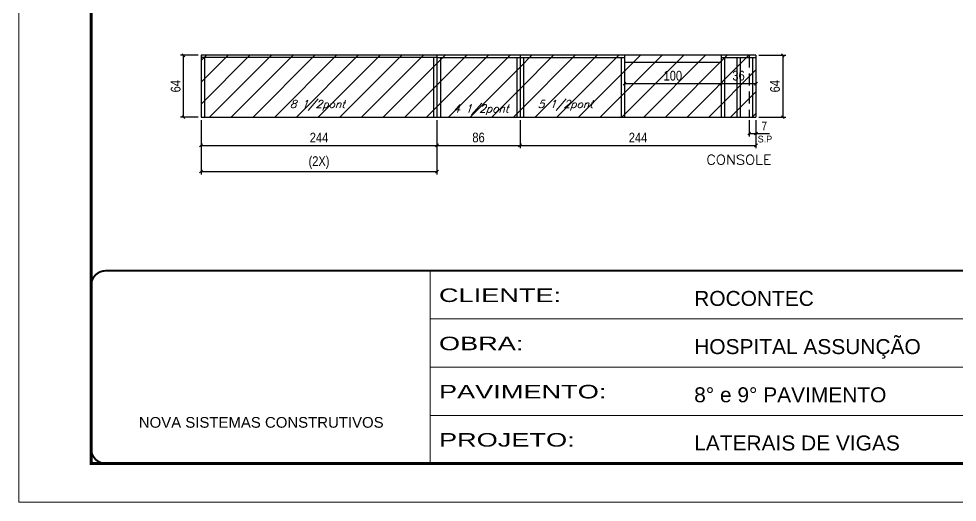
# Model space of a CAD drawing. Extents: x -20960 to -5926, y -2106 to 21915.
# Drawn here: x -7452 to -6481, y 11677 to 12177 of the extents above; entities that cross this region are included whole.
import ezdxf

# ---------------------------------------------------------------- set-up
doc = ezdxf.new("R2010")
doc.units = 0
for name, pattern in [('CONTINUO', [0]), ('DASHED', [0.75, 0.5, -0.25]), ('HIDDEN', [0.375, 0.25, -0.125])]:
    doc.linetypes.add(name, pattern=pattern)
for name, color, linetype in [('5', 5, 'Continuous'), ('COTA', 241, 'Continuous'), ('Painéis', 200, 'Continuous'), ('SARR_2.2x7', 40, 'Continuous'), ('SARR_3.5x7', 81, 'Continuous'), ('texto', 7, 'Continuous')]:
    doc.layers.add(name, color=color, linetype=linetype)
for name, color, linetype, lineweight in [('Folhas', 255, 'Continuous', 9), ('Hachura', 251, 'Continuous', 9), ('SARRAFO DE PRESSAO', 251, 'DASHED', 9)]:
    doc.layers.add(name, color=color, linetype=linetype, lineweight=lineweight)
doc.styles.add('ARIAL', font='arial.ttf')
doc.styles.add('COTA TECNICA', font='techl___.ttf', dxfattribs={"height": 10})
doc.styles.add('COTA TECNICA-50', font='techl___.ttf', dxfattribs={"height": 9})
doc.styles.add('REGUA-120', font='ROMANS.shx', dxfattribs={"height": 15})
doc.styles.add('Romans', font='romans.shx')
doc.styles.add('ROMAS860', font='ROMAS860.SHX')
doc.styles.add('Tecnologia', font='')
doc.styles.get('Tecnologia').set_extended_font_data('Forgotten Futurist')
doc.dimstyles.new('COTA PAINEL-50', dxfattribs={"dimtxt": 9, "dimasz": 3, "dimexe": 3, "dimexo": 3, "dimgap": 3, "dimtad": 1, "dimdec": 1, "dimzin": 12, "dimdsep": 46, "dimtxsty": 'COTA TECNICA-50', "dimblk1": 'OBLIQUE', "dimblk2": 'OBLIQUE', "dimsah": 1, "dimcen": 0.9, "dimclrd": 4, "dimclre": 4, "dimclrt": 240, "dimadec": 1, "dimazin": 3, "dimtfac": 1, "dimtdec": 1, "dimtmove": 0, "dimatfit": 3, "dimfxl": 1, "dimtolj": 1, "dimtzin": 12, "dimarcsym": 0})
doc.dimstyles.new('PAINEL', dxfattribs={"dimtxt": 10, "dimasz": 3, "dimexe": 3, "dimexo": 3, "dimgap": 3, "dimtad": 1, "dimdec": 1, "dimzin": 12, "dimdsep": 46, "dimtxsty": 'COTA TECNICA', "dimblk1": 'OBLIQUE', "dimblk2": 'OBLIQUE', "dimsah": 1, "dimcen": 0.9, "dimclrd": 4, "dimclre": 4, "dimclrt": 240, "dimadec": 1, "dimazin": 3, "dimtfac": 1, "dimtdec": 1, "dimtmove": 0, "dimatfit": 3, "dimfxl": 1, "dimtolj": 1, "dimtzin": 12, "dimarcsym": 0})
pattern_1 = [(45, (-147772.79, -19468.027), (-11.2253202, 11.2253202), [])]

# ---------------------------------------------------------------- blocks, each defined once
blk = doc.blocks.new('9999999999')
at = {"color": 30, "linetype": 'CONTINUO'}
for p, q in [((98564.56, 34230.21), (98564.56, 34429.45)), ((98564.56, 34379.64), (99583.98, 34379.64)), ((98564.56, 34329.83), (99487.98, 34329.83)), ((98564.56, 34280.02), (99487.98, 34280.02))]:
    blk.add_line(p, q, dxfattribs=at)
at = {"color": 30, "linetype": 'CONTINUO', "const_width": 2}
blk.add_lwpolyline([(99583.98, 34230.21), (99583.98, 34414.45, 0.414214), (99568.98, 34429.45), (98228.98, 34429.45, 0.414214), (98213.98, 34414.45), (98213.98, 34245.21, 0.414214), (98228.98, 34230.21), (99583.98, 34230.21)], format="xyb", dxfattribs=at)
at = {"layer": 'Folhas'}
blk.add_lwpolyline([(98138.98, 34190.21), (99623.98, 34190.21), (99623.98, 35240.21), (98138.98, 35240.21)], close=True, dxfattribs=at)
at = {"layer": 'Folhas', "color": 30, "const_width": 3}
blk.add_lwpolyline([(98213.98, 34230.21), (99583.98, 34230.21), (99583.98, 35200.21), (98213.98, 35200.21)], close=True, dxfattribs=at)
at = {"color": 7, "linetype": 'Continuous', "ltscale": 5, "style": 'ARIAL'}
for s, height, p in [('ROCONTEC', 15.483, (98837.68, 34393.13)), ('HOSPITAL ASSUNÇÃO', 15.4829, (98837.68, 34343.32)), ('8° e 9° PAVIMENTO', 15.4829, (98837.68, 34293.51)), ('NOVA SISTEMAS CONSTRUTIVOS', 11.0592, (98263.19, 34267.21)), ('LATERAIS DE VIGAS', 15.4829, (98837.68, 34243.7))]:
    blk.add_text(s, height=height, dxfattribs=at).set_placement(p)
at = {"layer": 'Folhas', "color": 7, "style": 'Tecnologia', "width": 1.5}
for s, p in [('CLIENTE:', (98573.65, 34397.17)), ('OBRA:', (98573.65, 34347.31)), ('PAVIMENTO:', (98573.65, 34297.5)), ('PROJETO:', (98573.65, 34247.69))]:
    blk.add_text(s, height=14, dxfattribs=at).set_placement(p)
blk = doc.blocks.new('_Oblique')
at = {"color": 0, "linetype": 'ByBlock', "lineweight": -2}
blk.add_line((-0.5, -0.5), (0.5, 0.5), dxfattribs=at)
blk = doc.blocks.new('*D7591')
at = {"layer": 'COTA', "color": 4, "lineweight": -2, "ltscale": 25, "transparency": 16777216}
for p, q in [((-7263.41, 12071.78), (-7263.41, 12042.62)), ((-7019.41, 12071.78), (-7019.41, 12042.62)), ((-7263.41, 12045.62), (-7019.41, 12045.62))]:
    blk.add_line(p, q, dxfattribs=at)
at = {"layer": 'Defpoints', "color": 0, "ltscale": 25, "transparency": 16777216}
for p in [(-7263.41, 12074.78), (-7019.41, 12074.78), (-7019.41, 12045.62)]:
    blk.add_point(p, dxfattribs=at)
at = {"layer": 'COTA', "color": 4, "lineweight": -2, "ltscale": 25, "transparency": 16777216, "xscale": 3, "yscale": 3, "zscale": 3, "rotation": 180}
blk.add_blockref('_Oblique', (-7263.41, 12045.62), dxfattribs=at)
at = {"layer": 'COTA', "color": 4, "lineweight": -2, "ltscale": 25, "transparency": 16777216, "xscale": 3, "yscale": 3, "zscale": 3}
blk.add_blockref('_Oblique', (-7019.41, 12045.62), dxfattribs=at)
at = {"layer": 'COTA', "color": 240, "ltscale": 25, "transparency": 16777216, "insert": (-7141.41, 12053.69), "char_height": 10, "attachment_point": 5, "style": 'COTA TECNICA'}
blk.add_mtext('\\A1;244', dxfattribs=at)
blk = doc.blocks.new('*D7547')
at = {"layer": 'COTA', "color": 4, "lineweight": -2, "ltscale": 25, "transparency": 16777216}
for p, q in [((-7263.41, 12071.78), (-7263.41, 12015.66)), ((-7019.41, 12071.78), (-7019.41, 12015.66)), ((-7263.41, 12018.66), (-7019.41, 12018.66))]:
    blk.add_line(p, q, dxfattribs=at)
at = {"layer": 'Defpoints', "color": 0, "ltscale": 25, "transparency": 16777216}
for p in [(-7263.41, 12074.78), (-7019.41, 12074.78), (-7019.41, 12018.66)]:
    blk.add_point(p, dxfattribs=at)
at = {"layer": 'COTA', "color": 4, "lineweight": -2, "ltscale": 25, "transparency": 16777216, "xscale": 3, "yscale": 3, "zscale": 3, "rotation": 180}
blk.add_blockref('_Oblique', (-7263.41, 12018.66), dxfattribs=at)
at = {"layer": 'COTA', "color": 4, "lineweight": -2, "ltscale": 25, "transparency": 16777216, "xscale": 3, "yscale": 3, "zscale": 3}
blk.add_blockref('_Oblique', (-7019.41, 12018.66), dxfattribs=at)
at = {"layer": 'COTA', "color": 240, "ltscale": 25, "transparency": 16777216, "insert": (-7141.41, 12027.88), "char_height": 10, "attachment_point": 5, "style": 'COTA TECNICA'}
blk.add_mtext('\\A1;(2X)', dxfattribs=at)
blk = doc.blocks.new('*D7592')
at = {"layer": 'COTA', "color": 4, "lineweight": -2, "ltscale": 25, "transparency": 16777216}
for p, q in [((-7019.41, 12071.78), (-7019.41, 12042.62)), ((-6933.41, 12071.78), (-6933.41, 12042.62)), ((-7019.41, 12045.62), (-6933.41, 12045.62))]:
    blk.add_line(p, q, dxfattribs=at)
at = {"layer": 'Defpoints', "color": 0, "ltscale": 25, "transparency": 16777216}
for p in [(-7019.41, 12074.78), (-6933.41, 12074.78), (-6933.41, 12045.62)]:
    blk.add_point(p, dxfattribs=at)
at = {"layer": 'COTA', "color": 4, "lineweight": -2, "ltscale": 25, "transparency": 16777216, "xscale": 3, "yscale": 3, "zscale": 3, "rotation": 180}
blk.add_blockref('_Oblique', (-7019.41, 12045.62), dxfattribs=at)
at = {"layer": 'COTA', "color": 4, "lineweight": -2, "ltscale": 25, "transparency": 16777216, "xscale": 3, "yscale": 3, "zscale": 3}
blk.add_blockref('_Oblique', (-6933.41, 12045.62), dxfattribs=at)
at = {"layer": 'COTA', "color": 240, "ltscale": 25, "transparency": 16777216, "insert": (-6976.41, 12053.75), "char_height": 10, "attachment_point": 5, "style": 'COTA TECNICA'}
blk.add_mtext('\\A1;86', dxfattribs=at)
blk = doc.blocks.new('*D7548')
at = {"layer": 'COTA', "color": 4, "linetype": 'ByBlock', "lineweight": -2, "transparency": 16777216}
for p, q in [((-6696.41, 12071.78), (-6696.41, 12054.98)), ((-6689.41, 12071.78), (-6689.41, 12054.98)), ((-6696.41, 12057.98), (-6689.41, 12057.98)), ((-6689.41, 12057.98), (-6675.25, 12057.98))]:
    blk.add_line(p, q, dxfattribs=at)
at = {"layer": 'Defpoints', "color": 0, "linetype": 'ByBlock', "transparency": 16777216}
for p in [(-6696.41, 12074.78), (-6689.41, 12074.78), (-6689.41, 12057.98)]:
    blk.add_point(p, dxfattribs=at)
at = {"layer": 'COTA', "color": 4, "linetype": 'ByBlock', "lineweight": -2, "transparency": 16777216, "xscale": 3, "yscale": 3, "zscale": 3, "rotation": 180}
blk.add_blockref('_Oblique', (-6696.41, 12057.98), dxfattribs=at)
at = {"layer": 'COTA', "color": 4, "linetype": 'ByBlock', "lineweight": -2, "transparency": 16777216, "xscale": 3, "yscale": 3, "zscale": 3}
blk.add_blockref('_Oblique', (-6689.41, 12057.98), dxfattribs=at)
at = {"layer": 'COTA', "color": 240, "linetype": 'ByBlock', "transparency": 16777216, "insert": (-6680.83, 12065.54), "char_height": 9, "attachment_point": 5, "style": 'COTA TECNICA-50'}
blk.add_mtext('\\A1;7', dxfattribs=at)
blk = doc.blocks.new('*D7593')
at = {"layer": 'COTA', "color": 4, "lineweight": -2, "ltscale": 25, "transparency": 16777216}
for p, q in [((-6825.41, 12128.78), (-6825.41, 12106.49)), ((-6725.41, 12128.78), (-6725.41, 12106.49)), ((-6825.41, 12109.49), (-6725.41, 12109.49))]:
    blk.add_line(p, q, dxfattribs=at)
at = {"layer": 'Defpoints', "color": 0, "ltscale": 25, "transparency": 16777216}
for p in [(-6825.41, 12131.78), (-6725.41, 12131.78), (-6725.41, 12109.49)]:
    blk.add_point(p, dxfattribs=at)
at = {"layer": 'COTA', "color": 4, "lineweight": -2, "ltscale": 25, "transparency": 16777216, "xscale": 3, "yscale": 3, "zscale": 3, "rotation": 180}
blk.add_blockref('_Oblique', (-6825.41, 12109.49), dxfattribs=at)
at = {"layer": 'COTA', "color": 4, "lineweight": -2, "ltscale": 25, "transparency": 16777216, "xscale": 3, "yscale": 3, "zscale": 3}
blk.add_blockref('_Oblique', (-6725.41, 12109.49), dxfattribs=at)
at = {"layer": 'COTA', "color": 240, "ltscale": 25, "transparency": 16777216, "insert": (-6775.41, 12117.6), "char_height": 10, "attachment_point": 5, "style": 'COTA TECNICA'}
blk.add_mtext('\\A1;100', dxfattribs=at)
blk = doc.blocks.new('*D7594')
at = {"layer": 'COTA', "color": 4, "lineweight": -2, "ltscale": 25, "transparency": 16777216}
for p, q in [((-6725.41, 12128.78), (-6725.41, 12106.49)), ((-6725.41, 12109.49), (-6689.41, 12109.49))]:
    blk.add_line(p, q, dxfattribs=at)
at = {"layer": 'Defpoints', "color": 0, "ltscale": 25, "transparency": 16777216}
for p in [(-6725.41, 12131.78), (-6689.41, 12109.49), (-6689.41, 12109.49)]:
    blk.add_point(p, dxfattribs=at)
at = {"layer": 'COTA', "color": 4, "lineweight": -2, "ltscale": 25, "transparency": 16777216, "xscale": 3, "yscale": 3, "zscale": 3, "rotation": 180}
blk.add_blockref('_Oblique', (-6725.41, 12109.49), dxfattribs=at)
at = {"layer": 'COTA', "color": 4, "lineweight": -2, "ltscale": 25, "transparency": 16777216, "xscale": 3, "yscale": 3, "zscale": 3}
blk.add_blockref('_Oblique', (-6689.41, 12109.49), dxfattribs=at)
at = {"layer": 'COTA', "color": 240, "ltscale": 25, "transparency": 16777216, "insert": (-6707.41, 12117.71), "char_height": 10, "attachment_point": 5, "style": 'COTA TECNICA'}
blk.add_mtext('\\A1;36', dxfattribs=at)
blk = doc.blocks.new('*D7595')
at = {"layer": 'COTA', "color": 4, "lineweight": -2, "ltscale": 25, "transparency": 16777216}
for p, q in [((-6933.41, 12071.78), (-6933.41, 12042.62)), ((-6689.41, 12071.78), (-6689.41, 12042.62)), ((-6933.41, 12045.62), (-6689.41, 12045.62))]:
    blk.add_line(p, q, dxfattribs=at)
at = {"layer": 'Defpoints', "color": 0, "ltscale": 25, "transparency": 16777216}
for p in [(-6933.41, 12074.78), (-6689.41, 12074.78), (-6689.41, 12045.62)]:
    blk.add_point(p, dxfattribs=at)
at = {"layer": 'COTA', "color": 4, "lineweight": -2, "ltscale": 25, "transparency": 16777216, "xscale": 3, "yscale": 3, "zscale": 3, "rotation": 180}
blk.add_blockref('_Oblique', (-6933.41, 12045.62), dxfattribs=at)
at = {"layer": 'COTA', "color": 4, "lineweight": -2, "ltscale": 25, "transparency": 16777216, "xscale": 3, "yscale": 3, "zscale": 3}
blk.add_blockref('_Oblique', (-6689.41, 12045.62), dxfattribs=at)
at = {"layer": 'COTA', "color": 240, "ltscale": 25, "transparency": 16777216, "insert": (-6811.41, 12053.69), "char_height": 10, "attachment_point": 5, "style": 'COTA TECNICA'}
blk.add_mtext('\\A1;244', dxfattribs=at)
blk = doc.blocks.new('*D7596')
at = {"layer": 'COTA', "color": 4, "lineweight": -2, "ltscale": 25, "transparency": 16777216}
for p, q in [((-6686.41, 12138.78), (-6658.58, 12138.78)), ((-6661.58, 12138.78), (-6661.58, 12074.78)), ((-6686.41, 12074.78), (-6658.58, 12074.78))]:
    blk.add_line(p, q, dxfattribs=at)
at = {"layer": 'Defpoints', "color": 0, "ltscale": 25, "transparency": 16777216}
for p in [(-6689.41, 12138.78), (-6689.41, 12074.78), (-6661.58, 12074.78)]:
    blk.add_point(p, dxfattribs=at)
at = {"layer": 'COTA', "color": 4, "lineweight": -2, "ltscale": 25, "transparency": 16777216, "xscale": 3, "yscale": 3, "zscale": 3}
for p, rotation in [((-6661.58, 12138.78), 90), ((-6661.58, 12074.78), 270)]:
    blk.add_blockref('_Oblique', p, dxfattribs=dict(at, rotation=rotation))
at = {"layer": 'COTA', "color": 240, "ltscale": 25, "transparency": 16777216, "insert": (-6669.68, 12106.78), "char_height": 10, "attachment_point": 5, "rotation": 90, "style": 'COTA TECNICA'}
blk.add_mtext('\\A1;64', dxfattribs=at)
blk = doc.blocks.new('*D7597')
at = {"layer": 'COTA', "color": 4, "lineweight": -2, "ltscale": 25, "transparency": 16777216}
for p, q in [((-7266.41, 12138.78), (-7284.56, 12138.78)), ((-7281.56, 12074.78), (-7281.56, 12138.78)), ((-7266.41, 12074.78), (-7284.56, 12074.78))]:
    blk.add_line(p, q, dxfattribs=at)
at = {"layer": 'Defpoints', "color": 0, "ltscale": 25, "transparency": 16777216}
for p in [(-7281.56, 12138.78), (-7263.41, 12138.78), (-7263.41, 12074.78)]:
    blk.add_point(p, dxfattribs=at)
at = {"layer": 'COTA', "color": 4, "lineweight": -2, "ltscale": 25, "transparency": 16777216, "xscale": 3, "yscale": 3, "zscale": 3}
for p, rotation in [((-7281.56, 12138.78), 90), ((-7281.56, 12074.78), 270)]:
    blk.add_blockref('_Oblique', p, dxfattribs=dict(at, rotation=rotation))
at = {"layer": 'COTA', "color": 240, "ltscale": 25, "transparency": 16777216, "insert": (-7289.66, 12106.78), "char_height": 10, "attachment_point": 5, "rotation": 90, "style": 'COTA TECNICA'}
blk.add_mtext('\\A1;64', dxfattribs=at)

msp = doc.modelspace()

# ---------------------------------------------------------------- hatches: boundary and pattern name
at = {"layer": 'Hachura', "ltscale": 25}
h = msp.add_hatch(dxfattribs=at)
h.set_pattern_fill('ANSI31', color=256, scale=5)
h.set_pattern_definition(pattern_1)
h.paths.add_polyline_path([(-7263.41, 12138.78), (-7263.41, 12074.78), (-7019.41, 12074.78), (-7019.41, 12138.78)])
h = msp.add_hatch(dxfattribs=at)
h.set_pattern_fill('ANSI31', color=256, scale=5)
h.set_pattern_definition(pattern_1)
h.paths.add_polyline_path([(-7019.41, 12138.78), (-7019.41, 12074.78), (-6933.41, 12074.78), (-6933.41, 12138.78)])
h = msp.add_hatch(dxfattribs=at)
h.set_pattern_fill('ANSI31', color=256, scale=5)
h.set_pattern_definition(pattern_1)
h.paths.add_polyline_path([(-6933.41, 12138.78), (-6933.41, 12074.78), (-6689.41, 12074.78), (-6689.41, 12138.78)])

# ---------------------------------------------------------------- linework, layer by layer
at = {"layer": 'Painéis', "linetype": 'ByBlock'}
for p, q in [((-6689.41, 12138.78), (-7263.41, 12138.78)), ((-7263.41, 12138.78), (-7263.41, 12074.78)), ((-7019.41, 12138.78), (-7019.41, 12074.78)), ((-6933.41, 12138.78), (-6933.41, 12074.78)), ((-6689.41, 12138.78), (-6689.41, 12074.78)), ((-7263.41, 12074.78), (-6689.41, 12074.78))]:
    msp.add_line(p, q, dxfattribs=at)
at = {"layer": 'SARR_2.2x7', "linetype": 'Continuous', "ltscale": 50}
for p, q in [((-7019.41, 12136.58), (-7263.41, 12136.58)), ((-7019.41, 12136.58), (-6933.41, 12136.58)), ((-6933.41, 12136.58), (-6825.41, 12136.58)), ((-6725.41, 12136.58), (-6689.41, 12136.58)), ((-6825.41, 12131.78), (-6725.41, 12131.78))]:
    msp.add_line(p, q, dxfattribs=at)
at = {"layer": 'SARR_2.2x7', "linetype": 'HIDDEN', "ltscale": 50}
msp.add_line((-6696.41, 12138.78), (-6696.41, 12074.78), dxfattribs=at)
at = {"layer": 'SARR_3.5x7'}
for p, q in [((-7259.91, 12136.58), (-7259.91, 12074.78)), ((-7022.91, 12136.58), (-7022.91, 12074.78)), ((-7015.91, 12136.58), (-7015.91, 12074.78)), ((-6936.91, 12136.58), (-6936.91, 12074.78)), ((-6929.91, 12136.58), (-6929.91, 12074.78)), ((-6828.91, 12136.58), (-6828.91, 12074.78)), ((-6825.41, 12138.78), (-6825.41, 12074.78)), ((-6725.41, 12138.78), (-6725.41, 12074.78)), ((-6721.91, 12136.58), (-6721.91, 12074.78)), ((-6709.16, 12136.58), (-6709.16, 12074.78)), ((-6705.66, 12136.58), (-6705.66, 12074.78)), ((-6692.91, 12136.58), (-6692.91, 12074.78)), ((-6689.41, 12138.78), (-6689.41, 12074.78))]:
    msp.add_line(p, q, dxfattribs=at)

# ---------------------------------------------------------------- block references
at = {"layer": 'SARRAFO DE PRESSAO', "color": 6, "linetype": 'ByBlock'}
msp.add_blockref('9999999999', (-105590.98, -22513.42), dxfattribs=at)

# ---------------------------------------------------------------- texts
at = {"layer": '5', "style": 'REGUA-120', "width": 1.1}
msp.add_text('CONSOLE', height=10, dxfattribs=at).set_placement((-6740.74, 12025.83))
at = {"layer": 'texto', "color": 2, "char_height": 8, "attachment_point": 5, "style": 'Romans'}
for s, insert in [('{\\Q19;\\C256;8 1/2pont}', (-7143.05, 12087.03)), ('{\\Q19;\\C256;4 1/2pont}', (-6973.84, 12082.41)), ('{\\Q19;\\C256;5 1/2pont}', (-6886.58, 12087.03))]:
    msp.add_mtext(s, dxfattribs=dict(at, insert=insert))
at = {"layer": 'texto', "color": 4, "insert": (-6680.11, 12052.15), "char_height": 7, "attachment_point": 5, "style": 'ROMAS860'}
msp.add_mtext('S.P', dxfattribs=at)

# ---------------------------------------------------------------- dimensions: what is measured, and where the dimension line sits
at = {"layer": 'COTA', "ltscale": 25}
for base, p1, p2, picture, middle in [((-7281.56, 12138.78), (-7263.41, 12074.78), (-7263.41, 12138.78), '*D7597', (-7289.66, 12106.78)), ((-6661.58, 12074.78), (-6689.41, 12138.78), (-6689.41, 12074.78), '*D7596', (-6669.68, 12106.78))]:
    dim = msp.add_linear_dim(base=base, p1=p1, p2=p2, angle=90, dimstyle='PAINEL', dxfattribs=at)
    dim.commit()
    dim.dimension.update_dxf_attribs({"geometry": picture, "text_midpoint": middle})
for base, p1, p2, picture, middle in [((-6725.41, 12109.49), (-6825.41, 12131.78), (-6725.41, 12131.78), '*D7593', (-6775.41, 12117.6)), ((-7019.41, 12045.62), (-7263.41, 12074.78), (-7019.41, 12074.78), '*D7591', (-7141.41, 12053.69)), ((-6933.41, 12045.62), (-7019.41, 12074.78), (-6933.41, 12074.78), '*D7592', (-6976.41, 12053.75)), ((-6689.41, 12045.62), (-6933.41, 12074.78), (-6689.41, 12074.78), '*D7595', (-6811.41, 12053.69))]:
    dim = msp.add_linear_dim(base=base, p1=p1, p2=p2, dimstyle='PAINEL', dxfattribs=at)
    dim.commit()
    dim.dimension.update_dxf_attribs({"geometry": picture, "text_midpoint": middle})
dim = msp.add_linear_dim(base=(-6689.41, 12109.49), p1=(-6725.41, 12131.78), p2=(-6689.41, 12109.49), dimstyle='PAINEL', override={"dimtmove": 1}, dxfattribs=at)
dim.commit()
dim.dimension.update_dxf_attribs({"geometry": '*D7594', "text_midpoint": (-6707.41, 12117.71)})
dim = msp.add_linear_dim(base=(-7019.41, 12018.66), p1=(-7263.41, 12074.78), p2=(-7019.41, 12074.78), text='(2X)', dimstyle='PAINEL', dxfattribs=at)
dim.commit()
dim.dimension.update_dxf_attribs({"geometry": '*D7547', "text_midpoint": (-7141.41, 12018.66), "dimtype": 160})
at = {"layer": 'COTA', "linetype": 'ByBlock'}
dim = msp.add_linear_dim(base=(-6689.41, 12057.98), p1=(-6696.41, 12074.78), p2=(-6689.41, 12074.78), dimstyle='COTA PAINEL-50', override={"dimarcsym": 1}, dxfattribs=at)
dim.commit()
dim.dimension.update_dxf_attribs({"geometry": '*D7548', "text_midpoint": (-6680.83, 12065.54)})

doc.saveas('drawing.dxf')
